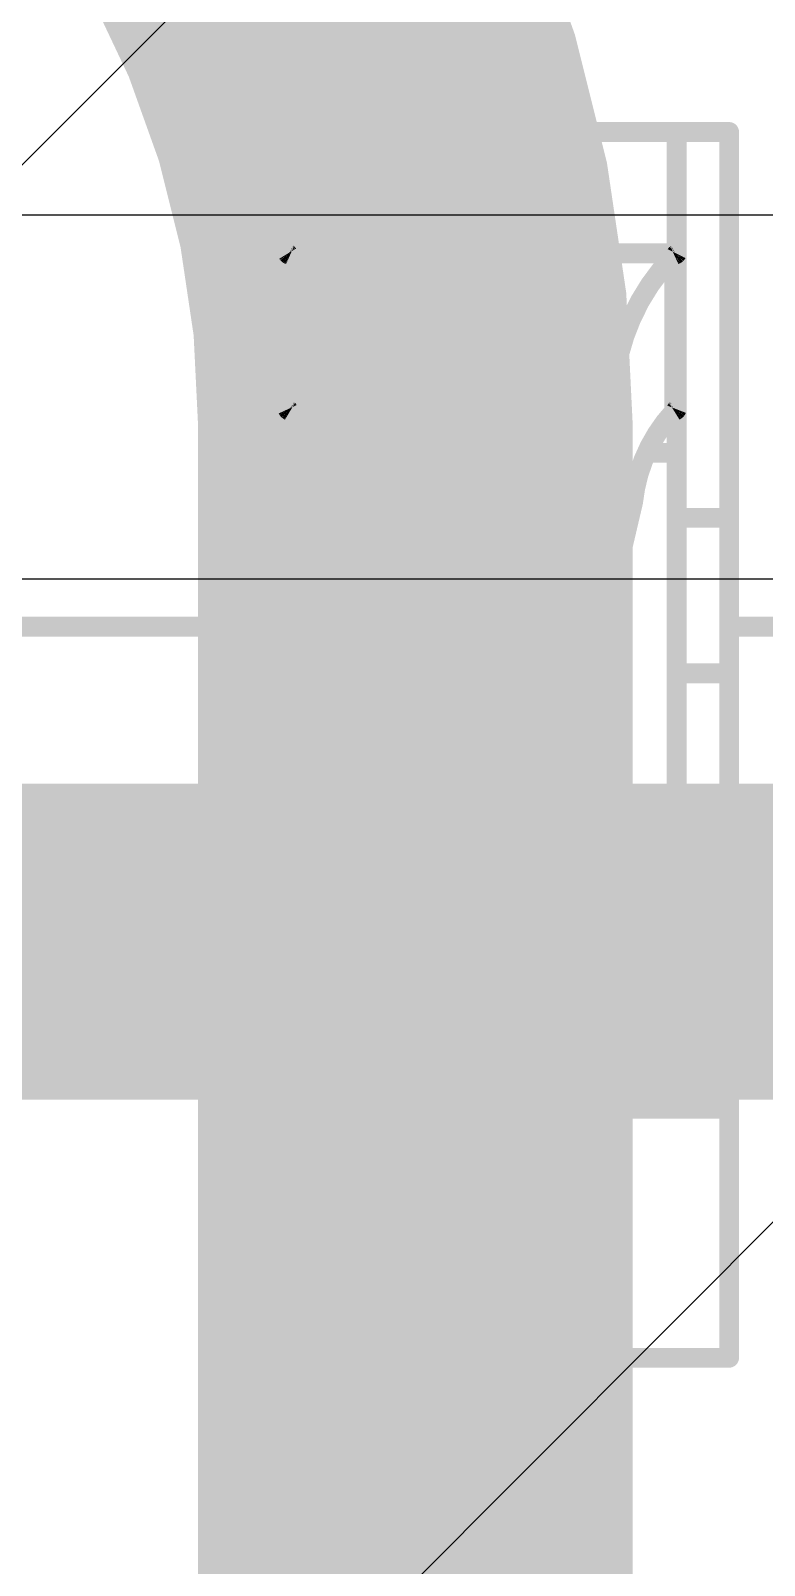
# Model space of a CAD drawing. Header units: inches. Extents: x -6 to 5433, y -4 to 5447.
# Drawn here: x 21.625 to 22.096, y 28.922 to 29.908 of the extents above; entities that cross this region are included whole.
import ezdxf

# ---------------------------------------------------------------- set-up
doc = ezdxf.new("R2010")
doc.units = ezdxf.units.IN
for name, color, linetype in [('Bottom Layer', 5, 'Continuous'), ('Ground', 16, 'Continuous'), ('Mechanical 4', 56, 'Continuous'), ('Top Solder', 216, 'Continuous')]:
    doc.layers.add(name, color=color, linetype=linetype)

# ---------------------------------------------------------------- blocks, each defined once
blk = doc.blocks.new('TL3340AF160QG_33')
at = {"layer": 'Top Solder'}
blk.add_line((0.7722387399999999, 1.95276216), (-5441.50524092, 5436.595934), dxfattribs=at)
blk = doc.blocks.new('WQFN_30_EP_2_5_4_5__43')
at = {"layer": 'Top Solder'}
blk.add_line((1.03027734, -1.94596512), (-5421.17972658, -5430.60739378), dxfattribs=at)

msp = doc.modelspace()

# ---------------------------------------------------------------- linework, layer by layer
at = {"layer": 'Bottom Layer'}
for points in [[(20.42418064, 29.65487592, 0.2794, 0.2794, -0.9999999999999999), (21.87198064, 29.65487592, 0.2794, 0.2794, 0)], [(21.87198064, 27.97254248, 0.2794, 0.2794, 0), (21.87198064, 29.65487592, 0.2794, 0.2794, 0)]]:
    msp.add_lwpolyline(points, format="xyseb", dxfattribs=at)
msp.add_lwpolyline([(21.80213064, 29.65487592, 0.1397, 0.1397, 1), (21.94183064, 29.65487592, 0.1397, 0.1397, 1)], format="xyseb", close=True, dxfattribs=at)
msp.add_lwpolyline([(21.80213064, 29.65487592, 0.1397, 0.1397, 1), (21.94183064, 29.65487592, 0.1397, 0.1397, 1)], format="xyseb", close=True, dxfattribs=at)
at = {"layer": 'Ground'}
for p, q in [((20.44022074, 29.7897677), (23.57726044, 29.7897677)), ((26.68933448, 29.55551366), (21.5130888, 29.55551366))]:
    msp.add_line(p, q, dxfattribs=at)
msp.add_lwpolyline([(21.5130888, 29.32243564, 0.2032, 0.2032, 0), (26.78587734, 29.32243564, 0.2032, 0.2032, 0)], format="xyseb", dxfattribs=at)
at = {"layer": 'Mechanical 4'}
for points in [[(21.7561541, 29.84294514, 0.0127, 0.0127, 0), (22.0736541, 29.84294514, 0.0127, 0.0127, 0)], [(21.7561541, 29.0549457, 0.0127, 0.0127, 0), (21.7561541, 29.84294514, 0.0127, 0.0127, 0)], [(21.78990562, 29.23548127999999, 0.0127, 0.0127, 0), (21.78990562, 29.84294514, 0.0127, 0.0127, 0)], [(22.03990512, 29.23548127999999, 0.0127, 0.0127, 0), (22.03990512, 29.84294514, 0.0127, 0.0127, 0)], [(22.0736541, 29.0549457, 0.0127, 0.0127, 0), (22.0736541, 29.84294514, 0.0127, 0.0127, 0)], [(21.7899996, 29.764609, 0.0127, 0.0127, -0.03260548547280779), (21.78990308, 29.76474616, 0.0127, 0.0127, 0)], [(21.78990562, 29.76494682, 0.0127, 0.0127, 0), (22.03990512, 29.76494682, 0.0127, 0.0127, 0)], [(21.79007072, 29.76453788, 0.0127, 0.0127, -0.02828759394311047), (21.79000214, 29.764609, 0.0127, 0.0127, 0)], [(21.7901647, 29.76445914, 0.0127, 0.0127, -0.02675080199377031), (21.79007072, 29.76453788, 0.0127, 0.0127, 0)], [(21.79028916, 29.76437278, 0.0127, 0.0127, -0.02199381123704401), (21.7901647, 29.76445914, 0.0127, 0.0127, 0)], [(21.7904568, 29.76427626, 0.0127, 0.0127, -0.01668692776542037), (21.79028916, 29.76437278, 0.0127, 0.0127, 0)], [(21.79066, 29.76416958, 0.0127, 0.0127, -0.009375562015044959), (21.79045426, 29.76427626, 0.0127, 0.0127, 0)], [(21.79089876, 29.76405528, 0.0127, 0.0127, -0.005205298982361193), (21.79066, 29.76416704, 0.0127, 0.0127, 0)], [(21.79089876, 29.76405528, 0.0127, 0.0127, 0), (21.7911553, 29.7639359, 0.0127, 0.0127, 0)], [(21.7911553, 29.7639359, 0.0127, 0.0127, 0), (21.79142454, 29.76381652, 0.0127, 0.0127, 0)], [(21.79142454, 29.66343572, 0.0127, 0.0127, 0), (21.79142454, 29.76381652, 0.0127, 0.0127, 0)], [(21.79142454, 29.76381652, 0.0127, 0.0127, -0.1798941776662689), (21.83053292, 29.67571154, 0.0127, 0.0127, 0)], [(21.99927782, 29.67571154, 0.0127, 0.0127, -0.1798941776662689), (22.0383862, 29.76381652, 0.0127, 0.0127, 0)], [(22.0383862, 29.76381652, 0.0127, 0.0127, 0), (22.03889674, 29.76405274, 0.0127, 0.0127, 0)], [(22.0383862, 29.66343572, 0.0127, 0.0127, 0), (22.0383862, 29.76381652, 0.0127, 0.0127, 0)], [(22.03889674, 29.76405274, 0.0127, 0.0127, 0), (22.03913296, 29.7641645, 0.0127, 0.0127, 0)], [(22.03934378, 29.76427118, 0.0127, 0.0127, -0.007070259516428908), (22.03913296, 29.7641645, 0.0127, 0.0127, 0)], [(22.03951904, 29.76437024, 0.0127, 0.0127, -0.01220881849860336), (22.03934124, 29.76427118, 0.0127, 0.0127, 0)], [(22.03966128, 29.76446168, 0.0127, 0.0127, -0.02261982998918143), (22.03952158, 29.76437024, 0.0127, 0.0127, 0)], [(22.0397578, 29.76454042, 0.0127, 0.0127, -0.03188108949727334), (22.03965874, 29.76446168, 0.0127, 0.0127, 0)], [(22.03982384, 29.76461408, 0.0127, 0.0127, -0.03744577972848775), (22.0397578, 29.76454042, 0.0127, 0.0127, 0)], [(22.03986956, 29.76468012, 0.0127, 0.0127, -0.03268866425491699), (22.03982384, 29.76461154, 0.0127, 0.0127, 0)], [(22.03990258, 29.76474616, 0.0127, 0.0127, -0.01323434491434595), (22.03986702, 29.76468012, 0.0127, 0.0127, 0)], [(21.83053292, 29.67571154, 0.0127, 0.0127, 0), (21.99927782, 29.67571154, 0.0127, 0.0127, 0)], [(21.83053292, 29.67571154, 0.0127, 0.0127, 0), (21.8383866, 29.6396156, 0.0127, 0.0127, 0)], [(21.99142414, 29.6396156, 0.0127, 0.0127, 0), (21.99927782, 29.67571154, 0.0127, 0.0127, 0)], [(21.79000214, 29.6644949, 0.0127, 0.0127, -0.02859692934701931), (21.78990308, 29.66467777999999, 0.0127, 0.0127, 0)], [(21.7901647, 29.66429678, 0.0127, 0.0127, -0.05432141868226738), (21.79000468, 29.66449744, 0.0127, 0.0127, 0)], [(21.79028916, 29.6641774, 0.0127, 0.0127, -0.02338615128783516), (21.7901647, 29.66429424, 0.0127, 0.0127, 0)], [(21.79045426, 29.66405294, 0.0127, 0.0127, -0.01856230598508309), (21.79028916, 29.66417994, 0.0127, 0.0127, 0)], [(21.79066, 29.66390816, 0.0127, 0.0127, -0.01073692509157003), (21.79045426, 29.6640504, 0.0127, 0.0127, 0)], [(21.79089876, 29.66375576, 0.0127, 0.0127, -0.006054831036352412), (21.79066254, 29.66390816, 0.0127, 0.0127, 0)], [(21.79089876, 29.6637583, 0.0127, 0.0127, 0), (21.7911553, 29.66359828, 0.0127, 0.0127, 0)], [(21.7911553, 29.66359828, 0.0127, 0.0127, 0), (21.79142454, 29.66343572, 0.0127, 0.0127, 0)], [(21.79142454, 29.66343826, 0.0127, 0.0127, -0.1625908253546253), (21.81786594, 29.6049446, 0.0127, 0.0127, 0)], [(22.0119448, 29.6049446, 0.0127, 0.0127, -0.1625908253546254), (22.0383862, 29.66343826, 0.0127, 0.0127, 0)], [(22.0383862, 29.66343572, 0.0127, 0.0127, 0), (22.03889674, 29.66375322, 0.0127, 0.0127, 0)], [(22.03913296, 29.66390308, 0.0127, 0.0127, -0.004820614320354796), (22.03889674, 29.66375322, 0.0127, 0.0127, 0)], [(22.03934124, 29.66404532, 0.0127, 0.0127, -0.008119958831890605), (22.03913042, 29.66390308, 0.0127, 0.0127, 0)], [(22.03951904, 29.66418248, 0.0127, 0.0127, -0.0137291384402912), (22.03934124, 29.66404786, 0.0127, 0.0127, 0)], [(22.03965874, 29.66429932, 0.0127, 0.0127, -0.0244621659498608), (22.03952158, 29.66417994, 0.0127, 0.0127, 0)], [(22.0397578, 29.664406, 0.0127, 0.0127, -0.03231853501038303), (22.03965874, 29.66429932, 0.0127, 0.0127, 0)], [(22.03982384, 29.66450252, 0.0127, 0.0127, -0.03504147985261837), (22.0397578, 29.664406, 0.0127, 0.0127, 0)], [(22.03986956, 29.66459142, 0.0127, 0.0127, -0.02840446122489689), (22.03982384, 29.66450252, 0.0127, 0.0127, 0)], [(22.03990512, 29.66467524, 0.0127, 0.0127, -0.01102179292596762), (22.03986956, 29.66458888, 0.0127, 0.0127, 0)], [(21.8383866, 29.5176575, 0.0127, 0.0127, 0), (21.8383866, 29.6396156, 0.0127, 0.0127, 0)], [(21.8383866, 29.6396156, 0.0127, 0.0127, -0.05365795323476556), (21.83990552, 29.625544, 0.0127, 0.0127, 0)], [(21.98990522, 29.625544, 0.0127, 0.0127, -0.05365795323520318), (21.99142414, 29.6396156, 0.0127, 0.0127, 0)], [(21.99142414, 29.5176575, 0.0127, 0.0127, 0), (21.99142414, 29.6396156, 0.0127, 0.0127, 0)], [(21.78990562, 29.63661078, 0.0127, 0.0127, 0), (21.808567, 29.63661078, 0.0127, 0.0127, 0)], [(22.02124374, 29.63661078, 0.0127, 0.0127, 0), (22.03990512, 29.63661078, 0.0127, 0.0127, 0)], [(21.83990552, 29.40619468, 0.0127, 0.0127, 0), (21.83990552, 29.625544, 0.0127, 0.0127, 0)], [(21.98990522, 29.40619468, 0.0127, 0.0127, 0), (21.98990522, 29.625544, 0.0127, 0.0127, 0)], [(21.8178634, 29.60494714, 0.0127, 0.0127, 0), (21.8383866, 29.5176575, 0.0127, 0.0127, 0)], [(21.99142414, 29.5176575, 0.0127, 0.0127, 0), (22.0119448, 29.60494714, 0.0127, 0.0127, 0)], [(21.7561541, 29.59494462, 0.0127, 0.0127, 0), (21.78990562, 29.59494462, 0.0127, 0.0127, 0)], [(22.03990512, 29.59494462, 0.0127, 0.0127, 0), (22.0736541, 29.59494462, 0.0127, 0.0127, 0)], [(21.4386541, 29.52494476, 0.0127, 0.0127, 0), (21.7561541, 29.52494476, 0.0127, 0.0127, 0)], [(22.0736541, 29.52494476, 0.0127, 0.0127, 0), (22.3911541, 29.52494476, 0.0127, 0.0127, 0)], [(21.8383866, 29.5176575, 0.0127, 0.0127, -0.05786387190151768), (21.83990552, 29.50463492, 0.0127, 0.0127, 0)], [(21.8639136, 29.47460704, 0.0127, 0.0127, -0.2374801051851251), (21.83990552, 29.51917896, 0.0127, 0.0127, 0)], [(21.98990522, 29.51917896, 0.0127, 0.0127, -0.2374801051860468), (21.96589714, 29.47460704, 0.0127, 0.0127, 0)], [(21.98990522, 29.50463492, 0.0127, 0.0127, -0.05786387190108001), (21.99142414, 29.5176575, 0.0127, 0.0127, 0)], [(21.7561541, 29.49494482, 0.0127, 0.0127, 0), (21.78990562, 29.49494482, 0.0127, 0.0127, 0)], [(22.03990512, 29.49494482, 0.0127, 0.0127, 0), (22.0736541, 29.49494482, 0.0127, 0.0127, 0)], [(21.86391614, 29.47460704, 0.0127, 0.0127, 0), (21.9658946, 29.47460704, 0.0127, 0.0127, 0)], [(21.86391614, 29.36494508, 0.0127, 0.0127, 0), (21.86391614, 29.47460704, 0.0127, 0.0127, 0)], [(21.9658946, 29.36494508, 0.0127, 0.0127, 0), (21.9658946, 29.47460704, 0.0127, 0.0127, 0)], [(21.8639136, 29.36494762, 0.0127, 0.0127, -0.2473774779348601), (21.83990552, 29.40619722, 0.0127, 0.0127, 0)], [(21.98990522, 29.40619722, 0.0127, 0.0127, -0.2473774779353234), (21.96589714, 29.36494762, 0.0127, 0.0127, 0)], [(21.86391614, 29.36494508, 0.0127, 0.0127, 0), (21.9658946, 29.36494508, 0.0127, 0.0127, 0)], [(21.4386541, 29.32494516, 0.0127, 0.0127, 0), (21.7561541, 29.32494516, 0.0127, 0.0127, 0)], [(22.0736541, 29.32494516, 0.0127, 0.0127, 0), (22.3911541, 29.32494516, 0.0127, 0.0127, 0)], [(21.78990562, 29.29215376, 0.0127, 0.0127, 0), (22.03990512, 29.29215376, 0.0127, 0.0127, 0)], [(21.78990562, 29.23548127999999, 0.0127, 0.0127, 0), (22.03990512, 29.23548127999999, 0.0127, 0.0127, 0)], [(21.7561541, 29.21494538, 0.0127, 0.0127, 0), (22.0736541, 29.21494538, 0.0127, 0.0127, 0)], [(21.7561541, 29.0549457, 0.0127, 0.0127, 0), (22.0736541, 29.0549457, 0.0127, 0.0127, 0)]]:
    msp.add_lwpolyline(points, format="xyseb", dxfattribs=at)
for points in [[(21.7529791, 29.84294514, 0.00635, 0.00635, 1), (21.7593291, 29.84294514, 0.00635, 0.00635, 1)], [(21.7529791, 29.84294514, 0.00635, 0.00635, 1), (21.7593291, 29.84294514, 0.00635, 0.00635, 1)], [(21.78673062, 29.84294514, 0.00635, 0.00635, 1), (21.79308062, 29.84294514, 0.00635, 0.00635, 1)], [(22.03673012, 29.84294514, 0.00635, 0.00635, 1), (22.04308012, 29.84294514, 0.00635, 0.00635, 1)], [(22.0704791, 29.84294514, 0.00635, 0.00635, 1), (22.0768291, 29.84294514, 0.00635, 0.00635, 1)], [(22.0704791, 29.84294514, 0.00635, 0.00635, 1), (22.0768291, 29.84294514, 0.00635, 0.00635, 1)], [(21.78672808, 29.76474616, 0.00635, 0.00635, 1), (21.79307808, 29.76474616, 0.00635, 0.00635, 1)], [(21.78673062, 29.76494682, 0.00635, 0.00635, 1), (21.79308062, 29.76494682, 0.00635, 0.00635, 1)], [(21.7868246, 29.764609, 0.00635, 0.00635, 1), (21.7931746, 29.764609, 0.00635, 0.00635, 1)], [(21.78682714, 29.764609, 0.00635, 0.00635, 1), (21.79317714, 29.764609, 0.00635, 0.00635, 1)], [(21.78689572, 29.76453788, 0.00635, 0.00635, 1), (21.79324572, 29.76453788, 0.00635, 0.00635, 1)], [(21.78689572, 29.76453788, 0.00635, 0.00635, 1), (21.79324572, 29.76453788, 0.00635, 0.00635, 1)], [(21.7869897, 29.76445914, 0.00635, 0.00635, 1), (21.7933397, 29.76445914, 0.00635, 0.00635, 1)], [(21.7869897, 29.76445914, 0.00635, 0.00635, 1), (21.7933397, 29.76445914, 0.00635, 0.00635, 1)], [(21.78711416, 29.76437278, 0.00635, 0.00635, 1), (21.79346416, 29.76437278, 0.00635, 0.00635, 1)], [(21.78711416, 29.76437278, 0.00635, 0.00635, 1), (21.79346416, 29.76437278, 0.00635, 0.00635, 1)], [(21.78727926, 29.76427626, 0.00635, 0.00635, 1), (21.79362926, 29.76427626, 0.00635, 0.00635, 1)], [(21.7872818, 29.76427626, 0.00635, 0.00635, 1), (21.7936318, 29.76427626, 0.00635, 0.00635, 1)], [(21.787485, 29.76416958, 0.00635, 0.00635, 1), (21.793835, 29.76416958, 0.00635, 0.00635, 1)], [(21.787485, 29.76416704, 0.00635, 0.00635, 1), (21.793835, 29.76416704, 0.00635, 0.00635, 1)], [(21.78772376, 29.76405528, 0.00635, 0.00635, 1), (21.79407376, 29.76405528, 0.00635, 0.00635, 1)], [(21.78772376, 29.76405528, 0.00635, 0.00635, 1), (21.79407376, 29.76405528, 0.00635, 0.00635, 1)], [(21.7879803, 29.7639359, 0.00635, 0.00635, 1), (21.7943303, 29.7639359, 0.00635, 0.00635, 1)], [(21.7879803, 29.7639359, 0.00635, 0.00635, 1), (21.7943303, 29.7639359, 0.00635, 0.00635, 1)], [(21.78824954, 29.76381652, 0.00635, 0.00635, 1), (21.79459954, 29.76381652, 0.00635, 0.00635, 1)], [(21.78824954, 29.76381652, 0.00635, 0.00635, 1), (21.79459954, 29.76381652, 0.00635, 0.00635, 1)], [(21.78824954, 29.76381652, 0.00635, 0.00635, 1), (21.79459954, 29.76381652, 0.00635, 0.00635, 1)], [(22.0352112, 29.76381652, 0.00635, 0.00635, 1), (22.0415612, 29.76381652, 0.00635, 0.00635, 1)], [(22.0352112, 29.76381652, 0.00635, 0.00635, 1), (22.0415612, 29.76381652, 0.00635, 0.00635, 1)], [(22.0352112, 29.76381652, 0.00635, 0.00635, 1), (22.0415612, 29.76381652, 0.00635, 0.00635, 1)], [(22.03572174, 29.76405274, 0.00635, 0.00635, 1), (22.04207174, 29.76405274, 0.00635, 0.00635, 1)], [(22.03572174, 29.76405274, 0.00635, 0.00635, 1), (22.04207174, 29.76405274, 0.00635, 0.00635, 1)], [(22.03595796, 29.7641645, 0.00635, 0.00635, 1), (22.04230796, 29.7641645, 0.00635, 0.00635, 1)], [(22.03595796, 29.7641645, 0.00635, 0.00635, 1), (22.04230796, 29.7641645, 0.00635, 0.00635, 1)], [(22.03616624, 29.76427118, 0.00635, 0.00635, 1), (22.04251624, 29.76427118, 0.00635, 0.00635, 1)], [(22.03616878, 29.76427118, 0.00635, 0.00635, 1), (22.04251878, 29.76427118, 0.00635, 0.00635, 1)], [(22.03634404, 29.76437024, 0.00635, 0.00635, 1), (22.04269404, 29.76437024, 0.00635, 0.00635, 1)], [(22.03634658, 29.76437024, 0.00635, 0.00635, 1), (22.04269658, 29.76437024, 0.00635, 0.00635, 1)], [(22.03648374, 29.76446168, 0.00635, 0.00635, 1), (22.04283374, 29.76446168, 0.00635, 0.00635, 1)], [(22.03648628, 29.76446168, 0.00635, 0.00635, 1), (22.04283628, 29.76446168, 0.00635, 0.00635, 1)], [(22.0365828, 29.76454042, 0.00635, 0.00635, 1), (22.0429328, 29.76454042, 0.00635, 0.00635, 1)], [(22.0365828, 29.76454042, 0.00635, 0.00635, 1), (22.0429328, 29.76454042, 0.00635, 0.00635, 1)], [(22.03664884, 29.76461408, 0.00635, 0.00635, 1), (22.04299884, 29.76461408, 0.00635, 0.00635, 1)], [(22.03664884, 29.76461154, 0.00635, 0.00635, 1), (22.04299884, 29.76461154, 0.00635, 0.00635, 1)], [(22.03669202, 29.76468012, 0.00635, 0.00635, 1), (22.04304202, 29.76468012, 0.00635, 0.00635, 1)], [(22.03669456, 29.76468012, 0.00635, 0.00635, 1), (22.04304456, 29.76468012, 0.00635, 0.00635, 1)], [(22.03672758, 29.76474616, 0.00635, 0.00635, 1), (22.04307758, 29.76474616, 0.00635, 0.00635, 1)], [(22.03673012, 29.76494682, 0.00635, 0.00635, 1), (22.04308012, 29.76494682, 0.00635, 0.00635, 1)], [(21.82735792, 29.67571154, 0.00635, 0.00635, 1), (21.83370792, 29.67571154, 0.00635, 0.00635, 1)], [(21.82735792, 29.67571154, 0.00635, 0.00635, 1), (21.83370792, 29.67571154, 0.00635, 0.00635, 1)], [(21.82735792, 29.67571154, 0.00635, 0.00635, 1), (21.83370792, 29.67571154, 0.00635, 0.00635, 1)], [(21.99610282, 29.67571154, 0.00635, 0.00635, 1), (22.00245282, 29.67571154, 0.00635, 0.00635, 1)], [(21.99610282, 29.67571154, 0.00635, 0.00635, 1), (22.00245282, 29.67571154, 0.00635, 0.00635, 1)], [(21.99610282, 29.67571154, 0.00635, 0.00635, 1), (22.00245282, 29.67571154, 0.00635, 0.00635, 1)], [(21.78672808, 29.66467777999999, 0.00635, 0.00635, 1), (21.79307808, 29.66467777999999, 0.00635, 0.00635, 1)], [(21.78682714, 29.6644949, 0.00635, 0.00635, 1), (21.79317714, 29.6644949, 0.00635, 0.00635, 1)], [(21.78682968, 29.66449744, 0.00635, 0.00635, 1), (21.79317968, 29.66449744, 0.00635, 0.00635, 1)], [(21.7869897, 29.66429678, 0.00635, 0.00635, 1), (21.7933397, 29.66429678, 0.00635, 0.00635, 1)], [(21.7869897, 29.66429424, 0.00635, 0.00635, 1), (21.7933397, 29.66429424, 0.00635, 0.00635, 1)], [(21.78711416, 29.66417994, 0.00635, 0.00635, 1), (21.79346416, 29.66417994, 0.00635, 0.00635, 1)], [(21.78711416, 29.6641774, 0.00635, 0.00635, 1), (21.79346416, 29.6641774, 0.00635, 0.00635, 1)], [(21.78727926, 29.66405294, 0.00635, 0.00635, 1), (21.79362926, 29.66405294, 0.00635, 0.00635, 1)], [(21.78727926, 29.6640504, 0.00635, 0.00635, 1), (21.79362926, 29.6640504, 0.00635, 0.00635, 1)], [(21.787485, 29.66390816, 0.00635, 0.00635, 1), (21.793835, 29.66390816, 0.00635, 0.00635, 1)], [(21.78748754, 29.66390816, 0.00635, 0.00635, 1), (21.79383754, 29.66390816, 0.00635, 0.00635, 1)], [(21.78772376, 29.6637583, 0.00635, 0.00635, 1), (21.79407376, 29.6637583, 0.00635, 0.00635, 1)], [(21.78772376, 29.66375576, 0.00635, 0.00635, 1), (21.79407376, 29.66375576, 0.00635, 0.00635, 1)], [(21.7879803, 29.66359828, 0.00635, 0.00635, 1), (21.7943303, 29.66359828, 0.00635, 0.00635, 1)], [(21.7879803, 29.66359828, 0.00635, 0.00635, 1), (21.7943303, 29.66359828, 0.00635, 0.00635, 1)], [(21.78824954, 29.66343826, 0.00635, 0.00635, 1), (21.79459954, 29.66343826, 0.00635, 0.00635, 1)], [(21.78824954, 29.66343572, 0.00635, 0.00635, 1), (21.79459954, 29.66343572, 0.00635, 0.00635, 1)], [(21.78824954, 29.66343572, 0.00635, 0.00635, 1), (21.79459954, 29.66343572, 0.00635, 0.00635, 1)], [(22.0352112, 29.66343826, 0.00635, 0.00635, 1), (22.0415612, 29.66343826, 0.00635, 0.00635, 1)], [(22.0352112, 29.66343572, 0.00635, 0.00635, 1), (22.0415612, 29.66343572, 0.00635, 0.00635, 1)], [(22.0352112, 29.66343572, 0.00635, 0.00635, 1), (22.0415612, 29.66343572, 0.00635, 0.00635, 1)], [(22.03572174, 29.66375322, 0.00635, 0.00635, 1), (22.04207174, 29.66375322, 0.00635, 0.00635, 1)], [(22.03572174, 29.66375322, 0.00635, 0.00635, 1), (22.04207174, 29.66375322, 0.00635, 0.00635, 1)], [(22.03595542, 29.66390308, 0.00635, 0.00635, 1), (22.04230542, 29.66390308, 0.00635, 0.00635, 1)], [(22.03595796, 29.66390308, 0.00635, 0.00635, 1), (22.04230796, 29.66390308, 0.00635, 0.00635, 1)], [(22.03616624, 29.66404786, 0.00635, 0.00635, 1), (22.04251624, 29.66404786, 0.00635, 0.00635, 1)], [(22.03616624, 29.66404532, 0.00635, 0.00635, 1), (22.04251624, 29.66404532, 0.00635, 0.00635, 1)], [(22.03634404, 29.66418248, 0.00635, 0.00635, 1), (22.04269404, 29.66418248, 0.00635, 0.00635, 1)], [(22.03634658, 29.66417994, 0.00635, 0.00635, 1), (22.04269658, 29.66417994, 0.00635, 0.00635, 1)], [(22.03648374, 29.66429932, 0.00635, 0.00635, 1), (22.04283374, 29.66429932, 0.00635, 0.00635, 1)], [(22.03648374, 29.66429932, 0.00635, 0.00635, 1), (22.04283374, 29.66429932, 0.00635, 0.00635, 1)], [(22.0365828, 29.664406, 0.00635, 0.00635, 1), (22.0429328, 29.664406, 0.00635, 0.00635, 1)], [(22.0365828, 29.664406, 0.00635, 0.00635, 1), (22.0429328, 29.664406, 0.00635, 0.00635, 1)], [(22.03664884, 29.66450252, 0.00635, 0.00635, 1), (22.04299884, 29.66450252, 0.00635, 0.00635, 1)], [(22.03664884, 29.66450252, 0.00635, 0.00635, 1), (22.04299884, 29.66450252, 0.00635, 0.00635, 1)], [(22.03669456, 29.66459142, 0.00635, 0.00635, 1), (22.04304456, 29.66459142, 0.00635, 0.00635, 1)], [(22.03669456, 29.66458888, 0.00635, 0.00635, 1), (22.04304456, 29.66458888, 0.00635, 0.00635, 1)], [(22.03673012, 29.66467524, 0.00635, 0.00635, 1), (22.04308012, 29.66467524, 0.00635, 0.00635, 1)], [(21.8352116, 29.6396156, 0.00635, 0.00635, 1), (21.8415616, 29.6396156, 0.00635, 0.00635, 1)], [(21.8352116, 29.6396156, 0.00635, 0.00635, 1), (21.8415616, 29.6396156, 0.00635, 0.00635, 1)], [(21.8352116, 29.6396156, 0.00635, 0.00635, 1), (21.8415616, 29.6396156, 0.00635, 0.00635, 1)], [(21.98824914, 29.6396156, 0.00635, 0.00635, 1), (21.99459914, 29.6396156, 0.00635, 0.00635, 1)], [(21.98824914, 29.6396156, 0.00635, 0.00635, 1), (21.99459914, 29.6396156, 0.00635, 0.00635, 1)], [(21.98824914, 29.6396156, 0.00635, 0.00635, 1), (21.99459914, 29.6396156, 0.00635, 0.00635, 1)], [(21.78673062, 29.63661078, 0.00635, 0.00635, 1), (21.79308062, 29.63661078, 0.00635, 0.00635, 1)], [(21.805392, 29.63661078, 0.00635, 0.00635, 1), (21.811742, 29.63661078, 0.00635, 0.00635, 1)], [(22.01806874, 29.63661078, 0.00635, 0.00635, 1), (22.02441874, 29.63661078, 0.00635, 0.00635, 1)], [(22.03673012, 29.63661078, 0.00635, 0.00635, 1), (22.04308012, 29.63661078, 0.00635, 0.00635, 1)], [(21.83673052, 29.625544, 0.00635, 0.00635, 1), (21.84308052, 29.625544, 0.00635, 0.00635, 1)], [(21.83673052, 29.625544, 0.00635, 0.00635, 1), (21.84308052, 29.625544, 0.00635, 0.00635, 1)], [(21.98673022, 29.625544, 0.00635, 0.00635, 1), (21.99308022, 29.625544, 0.00635, 0.00635, 1)], [(21.98673022, 29.625544, 0.00635, 0.00635, 1), (21.99308022, 29.625544, 0.00635, 0.00635, 1)], [(21.8146884, 29.60494714, 0.00635, 0.00635, 1), (21.8210384, 29.60494714, 0.00635, 0.00635, 1)], [(21.81469094, 29.6049446, 0.00635, 0.00635, 1), (21.82104094, 29.6049446, 0.00635, 0.00635, 1)], [(22.0087698, 29.60494714, 0.00635, 0.00635, 1), (22.0151198, 29.60494714, 0.00635, 0.00635, 1)], [(22.0087698, 29.6049446, 0.00635, 0.00635, 1), (22.0151198, 29.6049446, 0.00635, 0.00635, 1)], [(21.7529791, 29.59494462, 0.00635, 0.00635, 1), (21.7593291, 29.59494462, 0.00635, 0.00635, 1)], [(21.78673062, 29.59494462, 0.00635, 0.00635, 1), (21.79308062, 29.59494462, 0.00635, 0.00635, 1)], [(22.03673012, 29.59494462, 0.00635, 0.00635, 1), (22.04308012, 29.59494462, 0.00635, 0.00635, 1)], [(22.0704791, 29.59494462, 0.00635, 0.00635, 1), (22.0768291, 29.59494462, 0.00635, 0.00635, 1)], [(21.7529791, 29.52494476, 0.00635, 0.00635, 1), (21.7593291, 29.52494476, 0.00635, 0.00635, 1)], [(22.0704791, 29.52494476, 0.00635, 0.00635, 1), (22.0768291, 29.52494476, 0.00635, 0.00635, 1)], [(21.8352116, 29.5176575, 0.00635, 0.00635, 1), (21.8415616, 29.5176575, 0.00635, 0.00635, 1)], [(21.8352116, 29.5176575, 0.00635, 0.00635, 1), (21.8415616, 29.5176575, 0.00635, 0.00635, 1)], [(21.8352116, 29.5176575, 0.00635, 0.00635, 1), (21.8415616, 29.5176575, 0.00635, 0.00635, 1)], [(21.83673052, 29.51917896, 0.00635, 0.00635, 1), (21.84308052, 29.51917896, 0.00635, 0.00635, 1)], [(21.98673022, 29.51917896, 0.00635, 0.00635, 1), (21.99308022, 29.51917896, 0.00635, 0.00635, 1)], [(21.98824914, 29.5176575, 0.00635, 0.00635, 1), (21.99459914, 29.5176575, 0.00635, 0.00635, 1)], [(21.98824914, 29.5176575, 0.00635, 0.00635, 1), (21.99459914, 29.5176575, 0.00635, 0.00635, 1)], [(21.98824914, 29.5176575, 0.00635, 0.00635, 1), (21.99459914, 29.5176575, 0.00635, 0.00635, 1)], [(21.83673052, 29.50463492, 0.00635, 0.00635, 1), (21.84308052, 29.50463492, 0.00635, 0.00635, 1)], [(21.98673022, 29.50463492, 0.00635, 0.00635, 1), (21.99308022, 29.50463492, 0.00635, 0.00635, 1)], [(21.7529791, 29.49494482, 0.00635, 0.00635, 1), (21.7593291, 29.49494482, 0.00635, 0.00635, 1)], [(21.78673062, 29.49494482, 0.00635, 0.00635, 1), (21.79308062, 29.49494482, 0.00635, 0.00635, 1)], [(22.03673012, 29.49494482, 0.00635, 0.00635, 1), (22.04308012, 29.49494482, 0.00635, 0.00635, 1)], [(22.0704791, 29.49494482, 0.00635, 0.00635, 1), (22.0768291, 29.49494482, 0.00635, 0.00635, 1)], [(21.8607386, 29.47460704, 0.00635, 0.00635, 1), (21.8670886, 29.47460704, 0.00635, 0.00635, 1)], [(21.86074114, 29.47460704, 0.00635, 0.00635, 1), (21.86709114, 29.47460704, 0.00635, 0.00635, 1)], [(21.86074114, 29.47460704, 0.00635, 0.00635, 1), (21.86709114, 29.47460704, 0.00635, 0.00635, 1)], [(21.9627196, 29.47460704, 0.00635, 0.00635, 1), (21.9690696, 29.47460704, 0.00635, 0.00635, 1)], [(21.9627196, 29.47460704, 0.00635, 0.00635, 1), (21.9690696, 29.47460704, 0.00635, 0.00635, 1)], [(21.96272214, 29.47460704, 0.00635, 0.00635, 1), (21.96907214, 29.47460704, 0.00635, 0.00635, 1)], [(21.83673052, 29.40619722, 0.00635, 0.00635, 1), (21.84308052, 29.40619722, 0.00635, 0.00635, 1)], [(21.83673052, 29.40619468, 0.00635, 0.00635, 1), (21.84308052, 29.40619468, 0.00635, 0.00635, 1)], [(21.98673022, 29.40619722, 0.00635, 0.00635, 1), (21.99308022, 29.40619722, 0.00635, 0.00635, 1)], [(21.98673022, 29.40619468, 0.00635, 0.00635, 1), (21.99308022, 29.40619468, 0.00635, 0.00635, 1)], [(21.8607386, 29.36494762, 0.00635, 0.00635, 1), (21.8670886, 29.36494762, 0.00635, 0.00635, 1)], [(21.86074114, 29.36494508, 0.00635, 0.00635, 1), (21.86709114, 29.36494508, 0.00635, 0.00635, 1)], [(21.86074114, 29.36494508, 0.00635, 0.00635, 1), (21.86709114, 29.36494508, 0.00635, 0.00635, 1)], [(21.9627196, 29.36494508, 0.00635, 0.00635, 1), (21.9690696, 29.36494508, 0.00635, 0.00635, 1)], [(21.9627196, 29.36494508, 0.00635, 0.00635, 1), (21.9690696, 29.36494508, 0.00635, 0.00635, 1)], [(21.96272214, 29.36494762, 0.00635, 0.00635, 1), (21.96907214, 29.36494762, 0.00635, 0.00635, 1)], [(21.7529791, 29.32494516, 0.00635, 0.00635, 1), (21.7593291, 29.32494516, 0.00635, 0.00635, 1)], [(22.0704791, 29.32494516, 0.00635, 0.00635, 1), (22.0768291, 29.32494516, 0.00635, 0.00635, 1)], [(21.78673062, 29.29215376, 0.00635, 0.00635, 1), (21.79308062, 29.29215376, 0.00635, 0.00635, 1)], [(22.03673012, 29.29215376, 0.00635, 0.00635, 1), (22.04308012, 29.29215376, 0.00635, 0.00635, 1)], [(21.78673062, 29.23548127999999, 0.00635, 0.00635, 1), (21.79308062, 29.23548127999999, 0.00635, 0.00635, 1)], [(21.78673062, 29.23548127999999, 0.00635, 0.00635, 1), (21.79308062, 29.23548127999999, 0.00635, 0.00635, 1)], [(22.03673012, 29.23548127999999, 0.00635, 0.00635, 1), (22.04308012, 29.23548127999999, 0.00635, 0.00635, 1)], [(22.03673012, 29.23548127999999, 0.00635, 0.00635, 1), (22.04308012, 29.23548127999999, 0.00635, 0.00635, 1)], [(21.7529791, 29.21494538, 0.00635, 0.00635, 1), (21.7593291, 29.21494538, 0.00635, 0.00635, 1)], [(22.0704791, 29.21494538, 0.00635, 0.00635, 1), (22.0768291, 29.21494538, 0.00635, 0.00635, 1)], [(21.7529791, 29.0549457, 0.00635, 0.00635, 1), (21.7593291, 29.0549457, 0.00635, 0.00635, 1)], [(21.7529791, 29.0549457, 0.00635, 0.00635, 1), (21.7593291, 29.0549457, 0.00635, 0.00635, 1)], [(22.0704791, 29.0549457, 0.00635, 0.00635, 1), (22.0768291, 29.0549457, 0.00635, 0.00635, 1)], [(22.0704791, 29.0549457, 0.00635, 0.00635, 1), (22.0768291, 29.0549457, 0.00635, 0.00635, 1)]]:
    msp.add_lwpolyline(points, format="xyseb", close=True, dxfattribs=at)

# ---------------------------------------------------------------- block references
for name, p, rotation in [('TL3340AF160QG_33', (-3.743799979999999, 5.98786712), 270), ('WQFN_30_EP_2_5_4_5__43', (11.67240744, 16.88571426), 180)]:
    msp.add_blockref(name, p, dxfattribs=dict(rotation=rotation))

doc.saveas('drawing.dxf')
